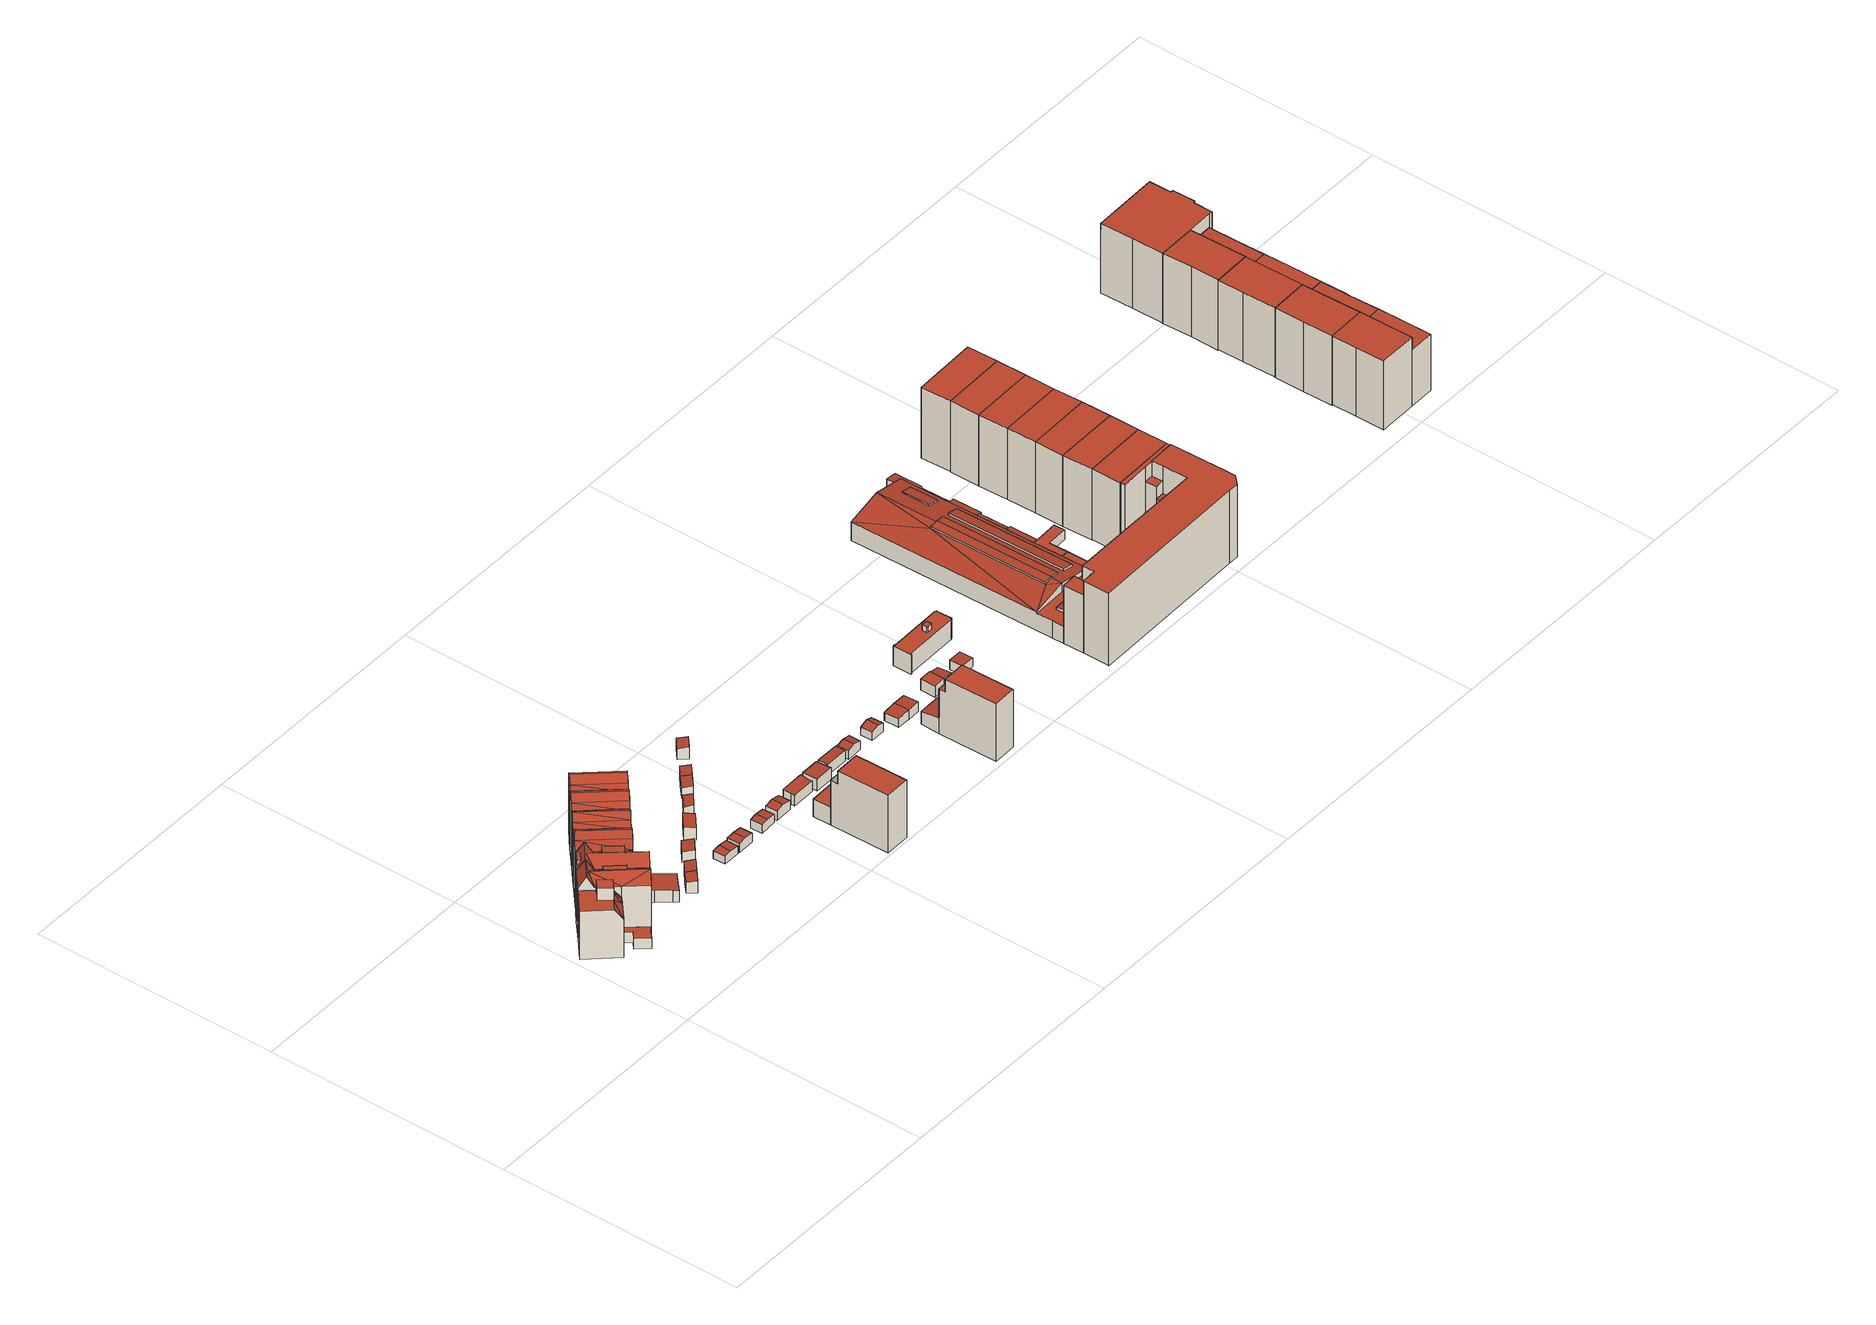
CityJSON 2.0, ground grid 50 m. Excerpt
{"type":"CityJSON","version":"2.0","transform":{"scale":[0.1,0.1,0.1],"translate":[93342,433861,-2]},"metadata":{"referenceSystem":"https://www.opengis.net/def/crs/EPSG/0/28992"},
"CityObjects":{
"building1":{"type":"Building","attributes":{"measuredHeight":13.06,"yearOfConstruction":1927},"address":[{"CountryName":"Nederland","LocalityName":"Rotterdam","ThoroughfareNumber":"180","ThoroughfareName":"Millinxstraat","PostalCode":"3081PZ"}],"geometry":[{"type":"Solid","lod":"2","boundaries":[[[[0,1,2,3,4,5]],[[6,7,8,9]],[[10,11,12]],[[13,14,15]],[[13,10,16]],[[13,15,10]],[[10,15,11]],[[11,17,12]],[[6,9,11,15]],[[18,19,8,7]],[[9,8,19,11]],[[15,18,7,6]],[[4,3,20,21]],[[14,13,5,4,21]],[[13,16,0,5]],[[10,12,2,1]],[[16,10,1,0]],[[2,12,17,20,3]],[[15,14,21,20,17,11,19,18]]]],"semantics":{"surfaces":[{"type":"GroundSurface"},{"type":"RoofSurface"},{"type":"WallSurface"}],"values":[[0,1,1,1,1,1,1,1,2,2,2,2,2,2,2,2,2,2,1]]}}]},
"building2":{"type":"Building","attributes":{"measuredHeight":13.54,"yearOfConstruction":1927},"address":[{"CountryName":"Nederland","LocalityName":"Rotterdam","ThoroughfareNumber":"178-178","ThoroughfareName":"Millinxstraat","PostalCode":"3081PZ"}],"children":["building2-1"]},
"building2-1":{"type":"BuildingPart","parents":["building2"],"geometry":[{"type":"Solid","lod":"2","boundaries":[[[[22,23,24,25]],[[26,27,28,29]],[[30,31,32,33]],[[31,34,35,32]],[[36,30,33,37]],[[25,35,34,22]],[[27,24,23,28]],[[36,29,28,23,22,34,31,30]],[[25,24,27,26,37,33,32,35]],[[37,26,29,36]]]],"semantics":{"surfaces":[{"type":"WallSurface"},{"type":"RoofSurface"},{"type":"GroundSurface"},{"type":"ClosureSurface"}],"values":[[0,0,0,0,0,0,0,1,2,3]]}}]},
"building3":{"type":"Building","children":["building3-1"],"geometry":[{"type":"Solid","lod":"2","boundaries":[[[[38,39,40]],[[41,42,43]],[[43,38,40,41]],[[42,41,40,39]],[[44,45,46,36,37,47]],[[48,49,44,47,50,51]],[[50,52,53,51]],[[46,54,29,36]],[[53,52,26,29,54,55,56]],[[42,44,43]],[[45,42,57]],[[44,49,43]],[[43,49,38]],[[42,45,44]],[[49,39,38]],[[49,57,39]],[[42,39,57]],[[51,53,56,48]],[[54,57,55]],[[45,57,54]],[[45,54,46]],[[49,48,57]],[[57,56,55]],[[48,56,57]],[[26,52,50,47,37]],[[36,29,26,37]]]],"semantics":{"surfaces":[{"type":"WallSurface"},{"type":"RoofSurface"},{"type":"GroundSurface"},{"type":"ClosureSurface"}],"values":[[0,0,0,1,0,0,0,0,0,1,1,1,1,1,1,1,1,1,1,1,1,1,1,1,2,3]]}}]},
"building3-1":{"type":"BuildingInstallation","parents":["building3"],"geometry":[{"type":"MultiSurface","lod":"2","boundaries":[[[38,39,40]],[[41,42,43]],[[43,38,40,41]],[[42,41,40,39]]],"semantics":{"surfaces":[{"type":"WallSurface"},{"type":"RoofSurface"}],"values":[0,0,0,1]}}]},
"building4":{"type":"Building","attributes":{"yearOfConstruction":1927},"address":[{"CountryName":"Nederland","LocalityName":"Rotterdam","ThoroughfareNumber":"176-176","ThoroughfareName":"Millinxstraat","PostalCode":"3081PZ"}],"children":["building4-1"],"geometry":[{"type":"Solid","lod":"2","boundaries":[[[[58,59,60]],[[59,61,62,60]],[[61,63,62]],[[58,63,61,59]],[[64,65,66,67]],[[68,64,67,69,70]],[[71,72,73,74]],[[75,76,77,78,79,80]],[[44,81,78,77]],[[51,82,81,44,49,48]],[[83,71,74]],[[84,82,51,85]],[[68,70,84,85,86,87]],[[72,88,73]],[[75,66,65,76]],[[79,69,67,80]],[[89,49,44,77]],[[90,87,86,48,49,89]],[[64,68,87]],[[65,64,87,90,74,73]],[[83,74,90,89,77,76,65,73,88]],[[83,88,72,71]],[[48,86,85,51],[63,58,60,62]],[[80,67,66,75]],[[70,69,79,78,81,82,84]]]],"semantics":{"surfaces":[{"type":"WallSurface"},{"type":"RoofSurface"},{"type":"GroundSurface"}],"values":[[0,0,0,1,0,0,0,0,0,0,0,0,0,0,0,0,1,1,1,1,1,1,1,1,2]]}}]},
"building4-1":{"type":"BuildingInstallation","parents":["building4"],"geometry":[{"type":"MultiSurface","lod":"2","boundaries":[[[58,63,61,59]],[[58,59,60]],[[59,61,62,60]],[[61,63,62]]],"semantics":{"surfaces":[{"type":"RoofSurface"},{"type":"WallSurface"}],"values":[0,1,1,1]}}]},
"building5":{"type":"Building","attributes":{"measuredHeight":14.38,"yearOfConstruction":1927},"address":[{"CountryName":"Nederland","LocalityName":"Rotterdam","ThoroughfareNumber":"174","ThoroughfareName":"Millinxstraat","PostalCode":"3081PZ"}],"geometry":[{"type":"Solid","lod":"2","boundaries":[[[[91,92,93,94]],[[95,96,97,98]],[[99,100,101,102]],[[98,97,68]],[[68,97,103]],[[102,96,95]],[[102,101,96]],[[96,101,100,93,92,103,97]],[[94,93,100,99]],[[99,102,95,98,68,91,94]],[[68,103,92,91]]]],"semantics":{"surfaces":[{"type":"GroundSurface"},{"type":"RoofSurface"},{"type":"WallSurface"}],"values":[[0,1,1,1,1,1,1,2,2,2,2]]}}]},
"building6":{"type":"Building","attributes":{"yearOfConstruction":2023},"geometry":[{"type":"Solid","lod":"2","boundaries":[[[[104,91,105,106]],[[91,107,108,105]],[[107,109,110,108]],[[109,111,112,110]],[[111,113,114,112]],[[113,115,116,114]],[[115,117,118,116]],[[117,104,106,118]],[[116,118,106,105,108,110,112,114]],[[91,104,117,115,113,111,109,107]]]],"semantics":{"surfaces":[{"type":"WallSurface"},{"type":"RoofSurface"},{"type":"GroundSurface"}],"values":[[0,0,0,0,0,0,0,0,1,2]]}}]},
"building7":{"type":"Building","attributes":{"measuredHeight":14.48,"yearOfConstruction":1927},"address":[{"CountryName":"Nederland","LocalityName":"Rotterdam","ThoroughfareNumber":"172","ThoroughfareName":"Millinxstraat","PostalCode":"3081PZ"}],"geometry":[{"type":"Solid","lod":"2","boundaries":[[[[119,120,121,122]],[[123,124,125,126]],[[126,127,128]],[[126,125,127]],[[128,127,129]],[[129,127,130]],[[129,130,99]],[[99,130,100]],[[125,124,121,120,100,130,127]],[[122,121,124,123]],[[123,126,128,129,99,119,122]],[[99,100,120,119]]]],"semantics":{"surfaces":[{"type":"GroundSurface"},{"type":"RoofSurface"},{"type":"WallSurface"}],"values":[[0,1,1,1,1,1,1,1,2,2,2,2]]}}]},
"building8":{"type":"Building","attributes":{"yearOfConstruction":2023},"geometry":[{"type":"Solid","lod":"2","boundaries":[[[[131,132,133,134]],[[131,134,135,136]],[[133,132,137,138]],[[132,131,136,137]],[[134,133,138,135]],[[135,138,137,136]]]],"semantics":{"surfaces":[{"type":"GroundSurface"},{"type":"WallSurface"},{"type":"RoofSurface"}],"values":[[0,1,1,1,1,2]]}}]},
"building9":{"type":"Building","attributes":{"measuredHeight":14.48,"yearOfConstruction":1927},"address":[{"CountryName":"Nederland","LocalityName":"Rotterdam","ThoroughfareNumber":"170","ThoroughfareName":"Millinxstraat","PostalCode":"3081PZ"}],"geometry":[{"type":"Solid","lod":"2","boundaries":[[[[122,121,139,140]],[[141,142,143,144]],[[145,146,142,141]],[[147,148,146,145]],[[144,143,123]],[[123,143,124]],[[146,148,139,121,124,143,142]],[[140,139,148,147]],[[147,145,141,144,123,122,140]],[[123,124,121,122]]]],"semantics":{"surfaces":[{"type":"GroundSurface"},{"type":"RoofSurface"},{"type":"WallSurface"}],"values":[[0,1,1,1,1,1,2,2,2,2]]}}]},
"building10":{"type":"Building","attributes":{"yearOfConstruction":2023},"geometry":[{"type":"Solid","lod":"2","boundaries":[[[[149,150,132,131]],[[131,132,137,136]],[[150,149,151,152]],[[149,131,136,151]],[[132,150,152,137]],[[152,151,136,137]]]],"semantics":{"surfaces":[{"type":"GroundSurface"},{"type":"WallSurface"},{"type":"RoofSurface"}],"values":[[0,1,1,1,1,2]]}}]},
"building11":{"type":"Building","attributes":{"measuredHeight":14.68,"yearOfConstruction":1927},"address":[{"CountryName":"Nederland","LocalityName":"Rotterdam","ThoroughfareNumber":"168-168","ThoroughfareName":"Millinxstraat","PostalCode":"3081PZ"}],"geometry":[{"type":"Solid","lod":"2","boundaries":[[[[153,154,155,156]],[[157,158,159,160]],[[161,162,158,157]],[[163,164,162,161]],[[160,159,147]],[[147,159,148]],[[162,164,155,154,148,159,158]],[[156,155,164,163]],[[147,153,156,163,161,157,160]],[[147,148,154,153]]]],"semantics":{"surfaces":[{"type":"GroundSurface"},{"type":"RoofSurface"},{"type":"WallSurface"}],"values":[[0,1,1,1,1,1,2,2,2,2]]}}]},
"building12":{"type":"Building","attributes":{"yearOfConstruction":2023},"geometry":[{"type":"Solid","lod":"2","boundaries":[[[[165,166,167,168]],[[165,168,169,170]],[[166,165,170,171]],[[167,166,171,172]],[[168,167,172,169]],[[171,170,169,172]]]],"semantics":{"surfaces":[{"type":"GroundSurface"},{"type":"WallSurface"},{"type":"RoofSurface"}],"values":[[0,1,1,1,1,2]]}}]},
"building13":{"type":"Building","attributes":{"yearOfConstruction":2015},"geometry":[{"type":"Solid","lod":"2","boundaries":[[[[173,174,175,176]],[[174,173,177,178]],[[179,175,174,178,180]],[[176,175,179,181]],[[177,173,176,181,182]],[[180,178,177,182]],[[182,181,179,180]]]],"semantics":{"surfaces":[{"type":"GroundSurface"},{"type":"WallSurface"},{"type":"RoofSurface"}],"values":[[0,1,1,1,1,2,2]]}}]},
"building14":{"type":"Building","attributes":{"yearOfConstruction":2023},"geometry":[{"type":"Solid","lod":"2","boundaries":[[[[183,184,185,186]],[[186,185,187,188]],[[183,186,188,189]],[[185,184,190,187]],[[184,183,189,190]],[[189,188,187,190]]]],"semantics":{"surfaces":[{"type":"GroundSurface"},{"type":"WallSurface"},{"type":"RoofSurface"}],"values":[[0,1,1,1,1,2]]}}]},
"building15":{"type":"Building","attributes":{"yearOfConstruction":2015},"geometry":[{"type":"Solid","lod":"2","boundaries":[[[[191,192,193,194]],[[194,193,195,196]],[[192,191,197,198]],[[197,191,194,196,199]],[[195,193,192,198,200]],[[199,196,195,200]],[[200,198,197,199]]]],"semantics":{"surfaces":[{"type":"GroundSurface"},{"type":"WallSurface"},{"type":"RoofSurface"}],"values":[[0,1,1,1,1,2,2]]}}]},
"building16":{"type":"Building","attributes":{"yearOfConstruction":2023},"geometry":[{"type":"Solid","lod":"2","boundaries":[[[[201,202,203,204]],[[201,204,205,206]],[[202,201,206,207]],[[203,202,207,208]],[[204,203,208,205]],[[206,205,208,207]]]],"semantics":{"surfaces":[{"type":"GroundSurface"},{"type":"WallSurface"},{"type":"RoofSurface"}],"values":[[0,1,1,1,1,2]]}}]},
"building17":{"type":"Building","attributes":{"yearOfConstruction":2015},"geometry":[{"type":"Solid","lod":"2","boundaries":[[[[209,210,211,212]],[[210,209,213,214]],[[212,211,215,216]],[[215,211,210,214,217]],[[213,209,212,216,218]],[[218,216,215,217]],[[217,214,213,218]]]],"semantics":{"surfaces":[{"type":"GroundSurface"},{"type":"WallSurface"},{"type":"RoofSurface"}],"values":[[0,1,1,1,1,2,2]]}}]},
"building18":{"type":"Building","attributes":{"yearOfConstruction":2023},"geometry":[{"type":"Solid","lod":"2","boundaries":[[[[219,220,221,222]],[[220,219,223,224]],[[222,221,225,226]],[[221,220,224,225]],[[219,222,226,223]],[[225,224,223,226]]]],"semantics":{"surfaces":[{"type":"GroundSurface"},{"type":"WallSurface"},{"type":"RoofSurface"}],"values":[[0,1,1,1,1,2]]}}]},
"building19":{"type":"Building","attributes":{"yearOfConstruction":2015},"geometry":[{"type":"Solid","lod":"2","boundaries":[[[[227,228,229,230]],[[231,228,227,232]],[[233,234,229,228,231]],[[235,232,227,230,236]],[[230,229,234,236]],[[234,233,235,236]],[[233,231,232,235]]]],"semantics":{"surfaces":[{"type":"GroundSurface"},{"type":"WallSurface"},{"type":"RoofSurface"}],"values":[[0,1,1,1,1,2,2]]}}]},
"building20":{"type":"Building","attributes":{"yearOfConstruction":1938},"address":[{"CountryName":"Nederland","LocalityName":"Rotterdam","ThoroughfareNumber":"39-39","ThoroughfareName":"Wevershoekstraat","PostalCode":"3081PB"}],"children":["building20-1","building20-2"]},
"building20-1":{"type":"BuildingPart","parents":["building20"],"geometry":[{"type":"Solid","lod":"2","boundaries":[[[[237,238,239,240]],[[241,242,238,237]],[[243,244,245,241,237,240,246]],[[247,246,240,239]],[[248,244,243,249]],[[242,250,248,249,247,239,238]],[[246,247,249,243]],[[244,248,250,245]],[[245,250,242,241]]]],"semantics":{"surfaces":[{"type":"OuterFloorSurface"},{"type":"WallSurface"},{"type":"RoofSurface"},{"type":"GroundSurface"},{"type":"ClosureSurface"}],"values":[[0,1,1,1,1,1,2,3,4]]}}]},
"building20-2":{"type":"BuildingPart","parents":["building20"],"geometry":[{"type":"Solid","lod":"2","boundaries":[[[[250,245,241,242]],[[251,252,253,254]],[[252,250,242,253]],[[245,251,254,241]],[[241,254,253,242]],[[245,250,252,251]]]],"semantics":{"surfaces":[{"type":"ClosureSurface"},{"type":"WallSurface"},{"type":"RoofSurface"},{"type":"GroundSurface"}],"values":[[0,1,1,1,2,3]]}}]},
"building21":{"type":"Building","attributes":{"yearOfConstruction":2023},"geometry":[{"type":"Solid","lod":"2","boundaries":[[[[222,255,256,219]],[[255,222,226,257]],[[222,219,223,226]],[[219,256,258,223]],[[256,255,257,258]],[[258,257,226,223]]]],"semantics":{"surfaces":[{"type":"GroundSurface"},{"type":"WallSurface"},{"type":"RoofSurface"}],"values":[[0,1,1,1,1,2]]}}]},
"building22":{"type":"Building","attributes":{"measuredHeight":2.5,"yearOfConstruction":1938},"geometry":[{"type":"Solid","lod":"2","boundaries":[[[[259,260,261,262,263,264]],[[265,266,267,268,269,270]],[[264,263,269,268]],[[263,262,270,269]],[[265,270,262,261]],[[267,266,260,259]],[[266,265,261,260]],[[259,264,268,267]]]],"semantics":{"surfaces":[{"type":"RoofSurface"},{"type":"GroundSurface"},{"type":"WallSurface"}],"values":[[0,1,2,2,2,2,2,2]]}}]},
"building23":{"type":"Building","attributes":{"yearOfConstruction":2023},"geometry":[{"type":"Solid","lod":"2","boundaries":[[[[271,272,273,274]],[[274,273,275,276]],[[273,272,277,275]],[[271,274,276,278]],[[272,271,278,277]],[[278,276,275,277]]]],"semantics":{"surfaces":[{"type":"GroundSurface"},{"type":"WallSurface"},{"type":"RoofSurface"}],"values":[[0,1,1,1,1,2]]}}]},
"building24":{"type":"Building","attributes":{"yearOfConstruction":2015},"geometry":[{"type":"Solid","lod":"2","boundaries":[[[[279,280,281,282]],[[283,280,279,284]],[[281,280,283,285]],[[282,281,285,286]],[[284,279,282,286]],[[285,283,284,286]]]],"semantics":{"surfaces":[{"type":"GroundSurface"},{"type":"WallSurface"},{"type":"RoofSurface"}],"values":[[0,1,1,1,1,2]]}}]},
"building25":{"type":"Building","attributes":{"measuredHeight":2.33,"yearOfConstruction":1938},"geometry":[{"type":"Solid","lod":"2","boundaries":[[[[287,288,289,290,291]],[[292,293,294,295,296]],[[296,295,291,290]],[[292,296,290,289]],[[293,292,289,288]],[[294,293,288,287]],[[287,291,295,294]]]],"semantics":{"surfaces":[{"type":"RoofSurface"},{"type":"GroundSurface"},{"type":"WallSurface"}],"values":[[0,1,2,2,2,2,2]]}}]},
"building26":{"type":"Building","attributes":{"yearOfConstruction":2015},"geometry":[{"type":"Solid","lod":"2","boundaries":[[[[297,298,299,300]],[[298,297,301,302]],[[303,299,298,302,304]],[[300,299,303,305]],[[301,297,300,305,306]],[[304,302,301,306]],[[306,305,303,304]]]],"semantics":{"surfaces":[{"type":"GroundSurface"},{"type":"WallSurface"},{"type":"RoofSurface"}],"values":[[0,1,1,1,1,2,2]]}}]},
"building27":{"type":"Building","attributes":{"yearOfConstruction":2015},"geometry":[{"type":"Solid","lod":"2","boundaries":[[[[307,308,309,310,311]],[[309,308,312,313]],[[308,307,314,312]],[[315,310,309,313,316]],[[311,310,315,317]],[[314,307,311,317,318]],[[318,317,315,316]],[[314,318,316,313,312]]]],"semantics":{"surfaces":[{"type":"GroundSurface"},{"type":"WallSurface"},{"type":"RoofSurface"}],"values":[[0,1,1,1,1,1,2,2]]}}]},
"building28":{"type":"Building","attributes":{"measuredHeight":2.16,"yearOfConstruction":1938},"geometry":[{"type":"Solid","lod":"2","boundaries":[[[[319,320,321,322]],[[323,324,325,326]],[[326,325,320,319]],[[323,326,319,322]],[[322,321,324,323]],[[321,320,325,324]]]],"semantics":{"surfaces":[{"type":"RoofSurface"},{"type":"GroundSurface"},{"type":"WallSurface"}],"values":[[0,1,2,2,2,2]]}}]},
"building29":{"type":"Building","attributes":{"measuredHeight":12.56,"yearOfConstruction":1938},"address":[{"CountryName":"Nederland","LocalityName":"Rotterdam","ThoroughfareNumber":"27-27","ThoroughfareName":"Wevershoekstraat","PostalCode":"3081PA"}],"geometry":[{"type":"Solid","lod":"2","boundaries":[[[[327,328,329,330,331,332]],[[333,334,335,336]],[[337,338,339,340]],[[336,335,341,342]],[[340,339,334,333]],[[343,344,331,330]],[[327,332,339,338]],[[328,327,338,337]],[[333,336,342,343,330,329,340]],[[329,328,337,340]],[[341,335,334,339,332,331,344]],[[342,341,344,343]]]],"semantics":{"surfaces":[{"type":"GroundSurface"},{"type":"RoofSurface"},{"type":"WallSurface"}],"values":[[0,1,1,2,2,2,2,2,2,2,2,1]]}}]},
"building30":{"type":"Building","attributes":{"measuredHeight":2.19,"yearOfConstruction":1938},"geometry":[{"type":"Solid","lod":"2","boundaries":[[[[345,319,322,346]],[[347,348,349,350]],[[350,349,319,345]],[[347,350,345,346]],[[346,322,348,347]],[[322,319,349,348]]]],"semantics":{"surfaces":[{"type":"RoofSurface"},{"type":"GroundSurface"},{"type":"WallSurface"}],"values":[[0,1,2,2,2,2]]}}]},
"building31":{"type":"Building","attributes":{"measuredHeight":2.44,"yearOfConstruction":1938},"geometry":[{"type":"Solid","lod":"2","boundaries":[[[[351,352,353,354]],[[351,355,356,352]],[[354,353,357,358]],[[355,351,354,358]],[[356,355,358,357]],[[352,356,357,353]]]],"semantics":{"surfaces":[{"type":"WallSurface"},{"type":"GroundSurface"},{"type":"RoofSurface"}],"values":[[0,1,2,0,0,0]]}}]},
"building32":{"type":"Building","attributes":{"measuredHeight":2.31,"yearOfConstruction":1938},"geometry":[{"type":"Solid","lod":"2","boundaries":[[[[359,360,361,362]],[[363,356,355,364]],[[364,355,360,359]],[[363,364,359,362]],[[362,361,356,363]],[[361,360,355,356]]]],"semantics":{"surfaces":[{"type":"RoofSurface"},{"type":"GroundSurface"},{"type":"WallSurface"}],"values":[[0,1,2,2,2,2]]}}]},
"building33":{"type":"Building","attributes":{"measuredHeight":2.13,"yearOfConstruction":1938},"geometry":[{"type":"Solid","lod":"2","boundaries":[[[[365,366,367,368]],[[369,370,371,372]],[[369,372,365,368]],[[368,367,370,369]],[[367,366,371,370]],[[372,371,366,365]]]],"semantics":{"surfaces":[{"type":"RoofSurface"},{"type":"GroundSurface"},{"type":"WallSurface"}],"values":[[0,1,2,2,2,2]]}}]},
"building34":{"type":"Building","attributes":{"yearOfConstruction":2023},"geometry":[{"type":"Solid","lod":"2","boundaries":[[[[373,374,375,376]],[[374,377,378,375]],[[379,380,381,382]],[[380,383,384,381]],[[383,385,386,384]],[[387,388,389,390]],[[391,373,376,392]],[[393,394,395,396]],[[397,398,399,400]],[[401,402,403,404]],[[402,405,406,403]],[[405,407,408,406]],[[407,393,396,408]],[[388,409,410,389]],[[377,411,412,378]],[[411,379,382,412]],[[409,391,392,410]],[[385,387,390,386]],[[394,397,400,395]],[[398,401,404,399]],[[389,410,392,376,375,378,412,382,381,384,386,390],[397,394,393,407,405,402,401,398]],[[403,406,408,396,395,400,399,404]],[[409,388,387,385,383,380,379,411,377,374,373,391]]]],"semantics":{"surfaces":[{"type":"WallSurface"},{"type":"RoofSurface"},{"type":"GroundSurface"}],"values":[[0,0,0,0,0,0,0,0,0,0,0,0,0,0,0,0,0,0,0,0,1,1,2]]}}]},
"building35":{"type":"Building","attributes":{"measuredHeight":2.32,"yearOfConstruction":1938},"geometry":[{"type":"Solid","lod":"2","boundaries":[[[[413,414,415,416,417,418,419]],[[413,419,420,421]],[[414,413,421,422]],[[415,414,422,423]],[[424,425,417,416]],[[423,424,416,415]],[[425,426,418,417]],[[419,418,426,420]],[[421,420,426,425,424,423,422]]]],"semantics":{"surfaces":[{"type":"GroundSurface"},{"type":"WallSurface"},{"type":"RoofSurface"}],"values":[[0,1,1,1,1,1,1,1,2]]}}]},
"building36":{"type":"Building","attributes":{"measuredHeight":2.28,"yearOfConstruction":1938},"geometry":[{"type":"Solid","lod":"2","boundaries":[[[[427,428,429,430,431]],[[432,433,434,435,436]],[[432,436,428,427]],[[433,432,427,431]],[[434,433,431,430]],[[430,429,435,434]],[[429,428,436,435]]]],"semantics":{"surfaces":[{"type":"RoofSurface"},{"type":"GroundSurface"},{"type":"WallSurface"}],"values":[[0,1,2,2,2,2,2]]}}]},
"building37":{"type":"Building","attributes":{"measuredHeight":2.28,"yearOfConstruction":1938},"geometry":[{"type":"Solid","lod":"2","boundaries":[[[[437,438,439,419,418,435,434]],[[419,439,440,420]],[[420,441,418,419]],[[441,429,435,418]],[[437,434,442,443]],[[434,435,429,442]],[[438,437,443,444]],[[444,440,439,438]],[[440,444,443,442,429,441,420]]]],"semantics":{"surfaces":[{"type":"GroundSurface"},{"type":"WallSurface"},{"type":"RoofSurface"}],"values":[[0,1,1,1,1,1,1,1,2]]}}]},
"building38":{"type":"Building","attributes":{"measuredHeight":2.39,"yearOfConstruction":1938},"geometry":[{"type":"Solid","lod":"2","boundaries":[[[[445,446,447,448]],[[449,450,451,452]],[[449,452,445,448]],[[448,447,450,449]],[[447,446,451,450]],[[452,451,446,445]]]],"semantics":{"surfaces":[{"type":"RoofSurface"},{"type":"GroundSurface"},{"type":"WallSurface"}],"values":[[0,1,2,2,2,2]]}}]},
"building39":{"type":"Building","attributes":{"measuredHeight":15.92,"yearOfConstruction":1938},"address":[{"CountryName":"Nederland","LocalityName":"Rotterdam","ThoroughfareNumber":"193-211","ThoroughfareName":"Dordtselaan","PostalCode":"3081BP"}],"children":["building39-1","building39-2","building39-3"]},
"building39-1":{"type":"BuildingPart","parents":["building39"],"geometry":[{"type":"Solid","lod":"2","boundaries":[[[[453,454,455,456,457,458,459,460,461,462,463,464,465,466,436,435,418,417,416,415,467,468,469,470,471,472,473,474,475,476,477,478,479]],[[480,481,482,483,484]],[[485,486,483,482]],[[487,488,489,490]],[[491,492,493,494]],[[495,496,497,498]],[[499,500,501,502]],[[503,504,505,506,507,508,509,510,511,512,513,514,515,516,517,518,519,520,521,522,523]],[[524,525,526,527,528,529,530,531,532,533,534,535,536,537,538],[539,540,541,542],[543,544,545,546]],[[547,548,549,550,551,552,553,554,555,556,557,558,559]],[[560,561,562,563,564,565,566]],[[488,567,568,489]],[[456,455,504,503]],[[503,523,457,456]],[[518,517,460,459]],[[478,477,569,570]],[[453,479,571,572]],[[572,573,454,453]],[[458,480,484,518,459]],[[478,570,574,571,479]],[[454,573,575,504,455]],[[457,523,481,480,458]],[[526,525,576]],[[537,536,577]],[[536,578,577]],[[576,577,579]],[[526,576,579]],[[577,578,579]],[[570,569,557,556]],[[556,555,574,570]],[[522,521,485,482]],[[523,522,482,481]],[[483,486,520,519]],[[484,483,519,518]],[[489,568,576,525]],[[490,489,525,524]],[[524,538,487,490]],[[537,577,567,488]],[[538,537,488,487]],[[493,492,543,546]],[[494,493,546,545]],[[545,544,491,494]],[[544,543,492,491]],[[498,497,575,573]],[[505,496,562,561,506]],[[563,562,496,495]],[[501,500,541,540]],[[542,541,500,499]],[[539,542,499,502]],[[502,501,540,539]],[[527,526,513,512]],[[526,579,514,513]],[[568,567,577,576]],[[528,511,417,418,529]],[[418,435,530,529]],[[435,436,531,530]],[[436,466,532,531]],[[466,465,533,532]],[[465,464,534,533]],[[464,463,535,534]],[[512,511,528,527]],[[469,468,507,560,566]],[[561,560,507,506]],[[564,563,552,551]],[[515,514,579,578,462,461]],[[516,515,461,460,517]],[[462,578,536,535,463]],[[468,467,508,507]],[[467,415,509,508]],[[415,416,510,509]],[[416,417,511,510]],[[470,469,566,565]],[[472,471,550,549]],[[551,550,471,470,565,564]],[[549,548,473,472]],[[547,559,475,474]],[[548,547,474,473]],[[569,477,476,558,557]],[[559,558,476,475]],[[555,554,572,571,574]],[[495,498,553,552,563]],[[572,554,553,498,573]],[[504,575,497,496,505]],[[521,520,486,485]]]],"semantics":{"surfaces":[{"type":"GroundSurface"},{"type":"RoofSurface"},{"type":"ClosureSurface"},{"type":"WallSurface"}],"values":[[0,1,1,1,1,1,1,1,1,1,1,1,2,2,2,2,2,2,2,2,2,2,1,1,1,1,1,1,3,3,3,3,3,3,3,3,3,3,3,3,3,3,3,3,3,3,3,3,3,3,3,3,3,3,3,3,3,3,3,3,3,3,3,3,3,3,3,3,3,3,3,3,3,3,3,3,3,3,3,3,3,3,3,3]]}}]},
"building39-2":{"type":"BuildingPart","parents":["building39"],"geometry":[{"type":"Solid","lod":"2","boundaries":[[[[458,479,478,477,460,459]],[[580,569,570,574,581,582]],[[459,460,517,518]],[[570,569,477,478]],[[583,571,479,458,480]],[[479,571,574,570,478]],[[571,583,581,574]],[[582,484,518,517,580]],[[581,583,480,484,582]],[[517,460,477,569,580]],[[484,480,458,459,518]]]],"semantics":{"surfaces":[{"type":"GroundSurface"},{"type":"RoofSurface"},{"type":"ClosureSurface"},{"type":"WallSurface"}],"values":[[0,1,2,2,2,2,3,3,3,3,2]]}}]},
"building39-3":{"type":"BuildingPart","parents":["building39"],"geometry":[{"type":"Solid","lod":"2","boundaries":[[[[454,453,479,458,457,456,455]],[[572,573,575,584,585,583,571]],[[572,571,479,453]],[[456,457,523,503]],[[453,454,573,572]],[[479,571,583,480,458]],[[575,573,454,455,504]],[[481,523,457,458,480]],[[585,584,503,523,481]],[[481,480,583,585]],[[584,575,504,503]],[[503,504,455,456]]]],"semantics":{"surfaces":[{"type":"GroundSurface"},{"type":"RoofSurface"},{"type":"ClosureSurface"},{"type":"WallSurface"}],"values":[[0,1,2,2,2,2,2,2,3,3,3,2]]}}]},
"building40":{"type":"Building","attributes":{"measuredHeight":2.51,"yearOfConstruction":1938},"geometry":[{"type":"Solid","lod":"2","boundaries":[[[[586,587,588,589,590,591]],[[592,593,466,465,594,595]],[[594,465,587,586]],[[595,594,586,591]],[[592,595,591,590]],[[589,588,466,593]],[[590,589,593,592]],[[588,587,465,466]]]],"semantics":{"surfaces":[{"type":"RoofSurface"},{"type":"GroundSurface"},{"type":"WallSurface"}],"values":[[0,1,2,2,2,2,2,2]]}}]},
"building41":{"type":"Building","attributes":{"measuredHeight":2.44,"yearOfConstruction":1938},"geometry":[{"type":"Solid","lod":"2","boundaries":[[[[596,597,598,599]],[[600,601,602,603]],[[600,603,596,599]],[[599,598,601,600]],[[598,597,602,601]],[[603,602,597,596]]]],"semantics":{"surfaces":[{"type":"RoofSurface"},{"type":"GroundSurface"},{"type":"WallSurface"}],"values":[[0,1,2,2,2,2]]}}]},
"building42":{"type":"Building","attributes":{"measuredHeight":2.92,"yearOfConstruction":1938},"geometry":[{"type":"Solid","lod":"2","boundaries":[[[[604,605,606,607,608]],[[609,610,611,612,613]],[[610,609,606,605]],[[605,604,611,610]],[[608,607,613,612]],[[604,608,612,611]],[[609,613,607,606]]]],"semantics":{"surfaces":[{"type":"RoofSurface"},{"type":"GroundSurface"},{"type":"WallSurface"}],"values":[[0,1,2,2,2,2,2]]}}]},
"building43":{"type":"Building","attributes":{"measuredHeight":15.48,"yearOfConstruction":1938},"address":[{"CountryName":"Nederland","LocalityName":"Rotterdam","ThoroughfareNumber":"191-191","ThoroughfareName":"Dordtselaan","PostalCode":"3081BP"}],"geometry":[{"type":"Solid","lod":"2","boundaries":[[[[614,615,566,565]],[[616,617,618,619]],[[616,619,614,565]],[[566,615,618,617]],[[619,618,615,614]],[[565,566,617,616]]]],"semantics":{"surfaces":[{"type":"RoofSurface"},{"type":"GroundSurface"},{"type":"WallSurface"}],"values":[[0,1,2,2,2,2]]}}]},
"building44":{"type":"Building","attributes":{"measuredHeight":15.55,"yearOfConstruction":1938},"address":[{"CountryName":"Nederland","LocalityName":"Rotterdam","ThoroughfareNumber":"189-189","ThoroughfareName":"Dordtselaan","PostalCode":"3081BP"}],"geometry":[{"type":"Solid","lod":"2","boundaries":[[[[620,621,615,614]],[[622,623,624,625]],[[622,625,620,614]],[[615,621,624,623]],[[625,624,621,620]],[[614,615,623,622]]]],"semantics":{"surfaces":[{"type":"RoofSurface"},{"type":"GroundSurface"},{"type":"WallSurface"}],"values":[[0,1,2,2,2,2]]}}]},
"building45":{"type":"Building","attributes":{"measuredHeight":15.55,"yearOfConstruction":1938},"address":[{"CountryName":"Nederland","LocalityName":"Rotterdam","ThoroughfareNumber":"187-187","ThoroughfareName":"Dordtselaan","PostalCode":"3081BP"}],"geometry":[{"type":"Solid","lod":"2","boundaries":[[[[626,627,621,620]],[[625,624,628,629]],[[625,629,626,620]],[[621,627,628,624]],[[629,628,627,626]],[[620,621,624,625]]]],"semantics":{"surfaces":[{"type":"RoofSurface"},{"type":"GroundSurface"},{"type":"WallSurface"}],"values":[[0,1,2,2,2,2]]}}]},
"building46":{"type":"Building","attributes":{"measuredHeight":15.53,"yearOfConstruction":1938},"address":[{"CountryName":"Nederland","LocalityName":"Rotterdam","ThoroughfareNumber":"185-185","ThoroughfareName":"Dordtselaan","PostalCode":"3081BP"}],"geometry":[{"type":"Solid","lod":"2","boundaries":[[[[630,631,627,626]],[[629,628,632,633]],[[629,633,630,626]],[[627,631,632,628]],[[633,632,631,630]],[[626,627,628,629]]]],"semantics":{"surfaces":[{"type":"RoofSurface"},{"type":"GroundSurface"},{"type":"WallSurface"}],"values":[[0,1,2,2,2,2]]}}]},
"building47":{"type":"Building","attributes":{"measuredHeight":15.56,"yearOfConstruction":1938},"address":[{"CountryName":"Nederland","LocalityName":"Rotterdam","ThoroughfareNumber":"183-183","ThoroughfareName":"Dordtselaan","PostalCode":"3081BN"}],"geometry":[{"type":"Solid","lod":"2","boundaries":[[[[634,635,631,630]],[[633,632,636,637]],[[633,637,634,630]],[[631,635,636,632]],[[637,636,635,634]],[[630,631,632,633]]]],"semantics":{"surfaces":[{"type":"RoofSurface"},{"type":"GroundSurface"},{"type":"WallSurface"}],"values":[[0,1,2,2,2,2]]}}]},
"building48":{"type":"Building","attributes":{"measuredHeight":15.56,"yearOfConstruction":1938},"address":[{"CountryName":"Nederland","LocalityName":"Rotterdam","ThoroughfareNumber":"181-181","ThoroughfareName":"Dordtselaan","PostalCode":"3081BN"}],"geometry":[{"type":"Solid","lod":"2","boundaries":[[[[638,639,635,634]],[[637,636,640,641]],[[637,641,638,634]],[[635,639,640,636]],[[641,640,639,638]],[[634,635,636,637]]]],"semantics":{"surfaces":[{"type":"RoofSurface"},{"type":"GroundSurface"},{"type":"WallSurface"}],"values":[[0,1,2,2,2,2]]}}]},
"building49":{"type":"Building","attributes":{"measuredHeight":15.52,"yearOfConstruction":1938},"address":[{"CountryName":"Nederland","LocalityName":"Rotterdam","ThoroughfareNumber":"179-179","ThoroughfareName":"Dordtselaan","PostalCode":"3081BN"}],"geometry":[{"type":"Solid","lod":"2","boundaries":[[[[642,643,639,638]],[[644,645,646,647]],[[644,647,642,638]],[[639,643,646,645]],[[647,646,643,642]],[[638,639,645,644]]]],"semantics":{"surfaces":[{"type":"RoofSurface"},{"type":"GroundSurface"},{"type":"WallSurface"}],"values":[[0,1,2,2,2,2]]}}]},
"building50":{"type":"Building","attributes":{"measuredHeight":15.09,"yearOfConstruction":1937},"address":[{"CountryName":"Nederland","LocalityName":"Rotterdam","ThoroughfareNumber":"246-248","ThoroughfareName":"Dordtselaan","PostalCode":"3073GW"}],"children":["building50-1","building50-2"]},
"building50-1":{"type":"BuildingPart","parents":["building50"],"geometry":[{"type":"Solid","lod":"2","boundaries":[[[[648,649,650,651,652,653]],[[654,655,656,657,658,659]],[[654,659,652,651]],[[657,656,649,648]],[[656,655,650,649]],[[655,654,651,650]],[[648,653,658,657]],[[653,652,659,658]]]],"semantics":{"surfaces":[{"type":"RoofSurface"},{"type":"GroundSurface"},{"type":"WallSurface"},{"type":"ClosureSurface"}],"values":[[0,1,2,2,2,2,2,3]]}}]},
"building50-2":{"type":"BuildingPart","parents":["building50"],"geometry":[{"type":"Solid","lod":"2","boundaries":[[[[660,661,662,663,664]],[[659,658,665,666,667]],[[653,652,662,661]],[[664,663,667,666]],[[660,664,666,665]],[[662,652,659,667,663]],[[658,653,661,660,665]],[[658,659,652,653]]]],"semantics":{"surfaces":[{"type":"RoofSurface"},{"type":"GroundSurface"},{"type":"WallSurface"},{"type":"ClosureSurface"}],"values":[[0,1,2,2,2,2,2,3]]}}]},
"building51":{"type":"Building","attributes":{"measuredHeight":15.28,"yearOfConstruction":1937},"address":[{"CountryName":"Nederland","LocalityName":"Rotterdam","ThoroughfareNumber":"242-244","ThoroughfareName":"Dordtselaan","PostalCode":"3073GW"}],"children":["building51-1","building51-2","building51-3"]},
"building51-1":{"type":"BuildingPart","attributes":{"measuredHeight":15.28},"parents":["building51"],"geometry":[{"type":"Solid","lod":"2","boundaries":[[[[668,669,670,652]],[[671,672,669,668,673]],[[652,670,674,662]],[[672,671,675,676]],[[671,673,663,675]],[[652,662,663,673,668]],[[670,669,672,676,674]],[[674,676,675,663,662]]]],"semantics":{"surfaces":[{"type":"ClosureSurface"},{"type":"GroundSurface"},{"type":"WallSurface"},{"type":"RoofSurface"}],"values":[[0,1,2,2,2,2,2,3]]}}]},
"building51-2":{"type":"BuildingPart","attributes":{"measuredHeight":12.48},"parents":["building51"],"geometry":[{"type":"Solid","lod":"2","boundaries":[[[[677,678,668,669,679,680]],[[681,682,683,677,680]],[[680,679,684,681]],[[685,683,682,651]],[[679,669,670,684]],[[685,651,652,668,678]],[[651,682,681,684,670,652]],[[678,677,683,685]],[[669,668,652,670]]]],"semantics":{"surfaces":[{"type":"GroundSurface"},{"type":"WallSurface"},{"type":"RoofSurface"},{"type":"ClosureSurface"}],"values":[[0,1,1,1,1,1,2,3,3]]}}]},
"building51-3":{"type":"BuildingPart","attributes":{"measuredHeight":2.78},"parents":["building51"],"geometry":[{"type":"Solid","lod":"2","boundaries":[[[[677,678,685,683]],[[686,678,677,687,688]],[[687,677,683,689]],[[688,687,689,690]],[[686,688,690,691]],[[678,686,691,685]],[[690,689,683,685,691]]]],"semantics":{"surfaces":[{"type":"ClosureSurface"},{"type":"GroundSurface"},{"type":"WallSurface"},{"type":"RoofSurface"}],"values":[[0,1,2,2,2,2,3]]}}]},
"building52":{"type":"Building","attributes":{"measuredHeight":15.11,"yearOfConstruction":1937},"address":[{"CountryName":"Nederland","LocalityName":"Rotterdam","ThoroughfareNumber":"238-240","ThoroughfareName":"Dordtselaan","PostalCode":"3073GV"}],"children":["building52-1","building52-2"]},
"building52-1":{"type":"BuildingPart","parents":["building52"],"geometry":[{"type":"Solid","lod":"2","boundaries":[[[[676,674,692,693,694]],[[695,696,697,698,699]],[[670,700,692,674]],[[694,693,696,695]],[[676,694,695,699]],[[692,700,697,696,693]],[[698,670,674,676,699]],[[698,697,700,670]]]],"semantics":{"surfaces":[{"type":"RoofSurface"},{"type":"GroundSurface"},{"type":"WallSurface"},{"type":"ClosureSurface"}],"values":[[0,1,2,2,2,2,2,3]]}}]},
"building52-2":{"type":"BuildingPart","parents":["building52"],"geometry":[{"type":"Solid","lod":"2","boundaries":[[[[684,701,702,700,670]],[[703,704,705,698,697]],[[684,670,698,705]],[[703,697,700,702]],[[705,704,701,684]],[[704,703,702,701]],[[670,700,697,698]]]],"semantics":{"surfaces":[{"type":"RoofSurface"},{"type":"GroundSurface"},{"type":"WallSurface"},{"type":"ClosureSurface"}],"values":[[0,1,2,2,2,2,3]]}}]},
"building53":{"type":"Building","attributes":{"measuredHeight":15.37,"yearOfConstruction":1937},"address":[{"CountryName":"Nederland","LocalityName":"Rotterdam","ThoroughfareNumber":"234-236","ThoroughfareName":"Dordtselaan","PostalCode":"3073GV"}],"children":["building53-1","building53-2"]},
"building53-1":{"type":"BuildingPart","attributes":{"measuredHeight":15.37},"parents":["building53"],"geometry":[{"type":"Solid","lod":"2","boundaries":[[[[706,707,708,700]],[[709,710,707,706,711]],[[700,708,712,713]],[[710,709,714,715]],[[709,711,716,714]],[[716,711,706,700,713]],[[708,707,710,715,712]],[[712,715,714,716,713]]]],"semantics":{"surfaces":[{"type":"ClosureSurface"},{"type":"GroundSurface"},{"type":"WallSurface"},{"type":"RoofSurface"}],"values":[[0,1,2,2,2,2,2,3]]}}]},
"building53-2":{"type":"BuildingPart","attributes":{"measuredHeight":12.48},"parents":["building53"],"geometry":[{"type":"Solid","lod":"2","boundaries":[[[[707,706,700,708]],[[707,717,718,719,706]],[[706,719,702,700]],[[717,707,708,720]],[[719,718,721,702]],[[718,717,720,721]],[[721,720,708,700,702]]]],"semantics":{"surfaces":[{"type":"ClosureSurface"},{"type":"GroundSurface"},{"type":"WallSurface"},{"type":"RoofSurface"}],"values":[[0,1,2,2,2,2,3]]}}]},
"building54":{"type":"Building","attributes":{"measuredHeight":15.36,"yearOfConstruction":1933},"address":[{"CountryName":"Nederland","LocalityName":"Rotterdam","ThoroughfareNumber":"230-232","ThoroughfareName":"Dordtselaan","PostalCode":"3073GV"}],"geometry":[{"type":"Solid","lod":"2","boundaries":[[[[722,723,724,725,726,727,728]],[[729,730,731,732]],[[733,729,732,734]],[[735,736,737,738]],[[739,735,738,740]],[[737,736,741,725,724,742]],[[743,726,725,741,731,730]],[[715,728,727,744,712]],[[744,727,726,743,733,734]],[[723,722,745,746]],[[722,728,715,745]],[[742,724,723,746,739,740]],[[733,743,730,729]],[[734,732,731,741,736,735,739,746,745,715,712,744]],[[737,742,740,738]]]],"semantics":{"surfaces":[{"type":"GroundSurface"},{"type":"WallSurface"},{"type":"RoofSurface"}],"values":[[0,1,1,1,1,1,1,1,1,1,1,1,2,2,2]]}}]}
},
"vertices":[
[97,217,13],[88,209,13],[58,182,13],[8,237,13],[49,273,13],[98,218,13],[84,226,144],[66,247,144],[49,232,144],[67,211,144],[88,209,97],[67,211,118],[58,182,97],[98,218,98],[88,229,118],[84,226,118],[97,217,97],[47,193,118],[66,247,118],[49,232,118],[8,237,118],[49,273,118],
[100,195,34],[88,209,34],[88,209,11],[100,195,11],[98,218,11],[97,217,11],[97,217,34],[98,218,34],[119,172,34],[107,161,34],[107,161,11],[119,172,11],[88,184,34],[88,184,11],[130,180,34],[130,180,11],
[109,267,128],[101,260,136],[109,267,136],[136,237,136],[128,230,136],[136,237,128],[166,211,124],[145,193,144],[130,180,124],[166,211,11],[94,293,147],[104,282,124],[84,304,11],[84,304,123],[49,273,11],[49,273,123],[98,218,124],[68,252,124],[59,262,147],[75,272,144],
[97,305,136],[93,309,136],[93,309,126],[108,323,136],[108,323,126],[112,318,136],[183,261,123],[180,259,123],[180,259,118],[183,261,118],[184,262,124],[183,261,12],[184,262,12],[145,298,140],[170,269,140],[170,269,124],[145,298,124],[197,239,118],[197,239,123],[181,224,143],[181,224,12],[200,241,12],[200,241,118],[166,211,12],[84,304,12],[134,288,138],[119,334,12],[119,334,123],[129,323,147],[139,312,124],[159,259,138],[111,304,143],[136,309,124],
[184,262,9],[119,334,9],[158,369,9],[222,295,9],[200,276,152],[137,350,152],[125,340,144],[189,266,144],[222,295,127],[158,369,127],[147,359,144],[211,286,144],[119,334,124],
[216,290,9],[184,262,37],[216,290,37],[183,261,9],[183,261,37],[200,241,9],[200,241,36],[207,234,9],[207,234,35],[227,210,9],[227,210,34],[234,202,9],[234,202,33],[267,233,9],[267,233,33],
[222,295,8],[158,369,8],[194,401,8],[259,328,8],[259,328,127],[194,401,127],[185,393,142],[250,320,142],[174,383,152],[238,309,152],[227,300,142],[162,373,142],
[279,225,10],[292,210,10],[271,191,10],[258,206,10],[258,206,33],[279,225,33],[292,210,36],[271,191,36],
[232,435,8],[297,361,8],[276,342,152],[211,416,152],[200,406,143],[266,333,143],[288,353,143],[223,427,143],[297,361,127],[232,435,127],
[301,244,10],[314,229,10],[301,244,33],[314,229,36],
[297,361,6],[232,435,6],[270,467,6],[335,394,6],[313,375,152],[248,449,152],[237,438,141],[302,365,141],[326,386,141],[261,460,141],[335,394,127],[270,467,127],
[318,261,10],[340,281,10],[355,265,10],[332,245,10],[332,245,36],[318,261,33],[340,281,33],[355,265,36],
[391,225,12],[392,200,12],[357,200,12],[356,225,12],[391,225,29],[392,200,29],[357,200,29],[372,200,31],[356,225,29],[372,225,31],
[408,304,10],[379,279,10],[365,295,10],[394,320,10],[365,295,39],[394,320,39],[408,304,36],[379,279,36],
[431,226,11],[432,201,11],[397,200,11],[396,226,11],[397,200,30],[396,226,30],[431,226,30],[432,201,30],[412,226,32],[413,201,32],
[446,339,11],[423,319,11],[411,332,11],[435,353,11],[435,353,33],[446,339,37],[423,319,37],[411,332,33],
[494,227,11],[495,203,11],[460,202,11],[459,226,11],[494,227,29],[495,203,29],[460,202,29],[459,226,29],[475,202,31],[475,227,31],
[485,372,11],[462,351,11],[449,366,11],[472,387,11],[485,372,36],[462,351,36],[449,366,33],[472,387,33],
[502,203,11],[501,227,11],[537,227,11],[538,203,11],[501,227,31],[502,203,31],[519,227,35],[537,227,31],[519,203,35],[538,203,31],
[599,125,110],[548,124,110],[548,109,110],[599,110,110],[599,125,50],[548,124,50],[601,3,138],[601,3,12],[599,125,12],[599,110,138],[548,109,138],[550,2,12],[550,2,138],[548,124,12],
[598,162,12],[547,161,12],[547,161,50],[598,162,50],
[492,404,11],[505,389,11],[492,404,33],[505,389,36],
[598,203,35],[597,211,35],[597,227,37],[548,226,37],[549,210,36],[549,202,35],[597,227,12],[597,211,12],[598,203,12],[549,202,12],[549,210,12],[548,226,12],
[559,438,10],[538,420,10],[525,435,10],[546,454,10],[525,435,33],[546,454,33],[538,420,36],[559,438,36],
[605,198,11],[605,229,11],[642,229,11],[643,198,11],[605,229,35],[605,198,36],[642,229,35],[643,198,37],
[696,209,34],[696,230,33],[649,230,33],[649,212,34],[648,209,34],[649,230,11],[696,230,11],[696,209,11],[648,209,11],[649,212,11],
[735,232,11],[735,208,11],[702,207,11],[702,231,11],[735,232,30],[735,208,30],[702,207,30],[718,208,34],[702,231,30],[718,231,34],
[795,232,11],[795,222,11],[796,207,11],[766,207,11],[765,231,11],[795,222,30],[796,207,30],[795,232,30],[766,207,29],[782,207,34],[765,231,29],[782,231,34],
[847,223,32],[820,223,29],[821,193,30],[848,193,32],[848,193,11],[821,193,11],[820,223,11],[847,223,11],
[850,168,12],[896,168,12],[897,130,12],[899,9,12],[851,8,12],[849,129,12],[897,130,110],[849,129,110],[849,116,110],[897,117,110],[896,168,41],[850,168,40],[849,129,46],[897,130,46],[849,116,138],[897,117,138],[899,9,138],[851,8,138],
[874,224,30],[875,194,31],[875,194,10],[848,193,10],[847,223,10],[874,224,10],
[921,225,11],[921,194,11],[921,194,35],[921,225,35],[946,225,11],[946,195,11],[946,195,35],[946,225,35],
[968,225,30],[946,225,33],[946,195,34],[969,195,32],[969,195,11],[968,225,11],
[1023,221,30],[994,220,32],[995,193,32],[1024,194,30],[1024,194,11],[995,193,11],[994,220,11],[1023,221,11],
[1060,299,11],[1060,300,11],[1060,300,54],[1060,299,54],[1057,302,11],[1057,302,54],[947,300,11],[947,301,11],[947,301,54],[947,300,54],[943,301,11],[943,301,54],[943,263,11],[943,263,54],[945,263,11],[945,265,11],[945,265,54],[945,263,54],[1061,269,11],[1061,269,54],[1006,279,54],[1008,277,54],[1008,277,66],[1006,279,66],[1016,277,54],[1018,279,54],[1018,279,66],[1016,277,66],[1018,287,54],[1016,289,54],[1016,289,66],[1018,287,66],[1007,289,54],[1007,289,66],[1005,287,54],[1005,287,66],[1057,266,11],[1057,266,54],[1039,302,11],[1039,302,54],
[1339,194,12],[1368,195,12],[1369,178,12],[1327,177,12],[1306,176,12],[1304,237,12],[1338,238,12],[1338,238,34],[1339,194,34],[1368,195,33],[1369,178,33],[1327,177,34],[1306,176,35],[1304,237,35],
[1323,356,34],[1301,355,35],[1302,297,35],[1332,298,33],[1331,356,33],[1323,356,12],[1331,356,12],[1332,298,12],[1302,297,12],[1301,355,12],
[1380,300,12],[1381,278,12],[1337,276,12],[1337,276,34],[1304,237,34],[1332,298,34],[1380,300,33],[1381,278,33],
[1322,415,37],[1299,415,38],[1301,355,38],[1323,356,37],[1323,356,14],[1301,355,14],[1299,415,14],[1322,415,14],
[1486,98,12],[1485,150,12],[1467,149,12],[1468,116,12],[1435,116,12],[1195,111,12],[1193,111,12],[1165,110,12],[1165,135,12],[1156,559,12],[1296,563,12],[1296,536,12],[1298,475,12],[1299,415,12],[1407,179,12],[1408,179,12],[1408,180,12],[1538,183,12],[1541,60,12],[1541,39,12],[1524,21,12],[1503,21,12],[1166,14,12],[1166,15,12],[1166,68,12],[1196,69,12],[1195,94,12],[1195,111,53],[1435,116,53],[1435,135,57],[1193,130,57],[1193,111,53],[1435,153,53],[1193,148,53],[1247,434,70],[1231,434,71],[1235,192,71],[1252,192,69],[1286,435,61],[1263,435,66],[1268,191,66],[1291,191,61],[1484,173,138],[1466,172,138],[1467,149,138],[1485,150,138],[1284,533,59],[1262,533,64],[1263,476,64],[1286,476,59],[1468,116,50],[1467,149,50],[1466,172,49],[1409,171,49],[1408,179,49],[1407,179,49],[1369,178,49],[1327,177,49],[1306,176,49],[1306,170,49],[1236,169,49],[1164,167,49],[1165,135,50],[1165,123,50],[1165,110,50],[1193,111,50],[1193,130,50],[1193,148,49],[1435,153,49],[1435,135,50],[1435,116,50],[1252,192,65],[1235,192,69],[1236,169,68],[1306,170,54],[1306,176,54],[1304,237,54],[1302,297,54],[1301,355,54],[1299,415,54],[1298,475,54],[1296,536,54],[1296,563,54],[1228,561,69],[1231,434,68],[1247,434,65],[1286,476,57],[1263,476,61],[1262,533,61],[1284,533,57],[1263,435,62],[1286,435,57],[1291,191,57],[1268,191,62],[1503,21,171],[1524,21,171],[1541,39,171],[1541,60,171],[1538,174,171],[1484,173,171],[1485,150,171],[1486,98,171],[1195,94,171],[1196,69,171],[1166,68,171],[1166,15,171],[1166,14,171],[1408,179,169],[1409,171,169],[1466,172,169],[1484,173,169],[1538,174,169],[1538,183,169],[1408,180,169],[1214,434,70],[1219,191,69],[1166,68,140],[1196,69,140],[1195,94,110],[1486,98,111],[1485,150,111],[1195,94,140],[1467,149,111],[1219,191,65],[1214,434,65],[1156,559,53],[1164,167,53],
[1165,110,140],[1195,111,140],[1193,111,140],[1195,111,111],
[1468,116,111],[1435,116,111],
[1320,475,35],[1298,475,37],[1299,415,37],[1322,415,35],[1329,416,34],[1327,475,34],[1329,416,12],[1322,415,12],[1320,475,12],[1327,475,12],
[1319,536,32],[1296,536,35],[1298,475,35],[1320,475,32],[1320,475,11],[1298,475,11],[1296,536,11],[1319,536,11],
[1296,536,39],[1319,536,36],[1318,592,36],[1295,592,39],[1296,563,39],[1318,592,10],[1319,536,10],[1296,536,10],[1296,563,10],[1295,592,10],
[1537,243,169],[1407,240,169],[1538,183,14],[1408,180,14],[1407,240,14],[1537,243,14],
[1536,303,169],[1405,301,169],[1537,243,13],[1407,240,13],[1405,301,13],[1536,303,13],
[1535,362,169],[1404,359,169],[1404,359,13],[1535,362,13],
[1533,421,169],[1403,418,169],[1403,418,13],[1533,421,13],
[1532,481,169],[1401,478,169],[1401,478,13],[1532,481,13],
[1531,541,169],[1400,538,169],[1400,538,13],[1531,541,13],
[1530,603,169],[1398,599,169],[1531,541,14],[1400,538,14],[1398,599,14],[1530,603,14],
[2070,36,135],[2069,96,135],[2068,144,135],[2068,146,135],[2016,145,135],[2018,35,135],[2068,146,12],[2068,144,12],[2069,96,12],[2070,36,12],[2018,35,12],[2016,145,12],
[1940,34,163],[2018,35,163],[2016,145,163],[1938,143,163],[1939,93,163],[1940,34,12],[1939,93,12],[1938,143,12],
[2016,145,10],[2013,266,10],[2013,266,135],[1937,204,10],[1936,264,10],[1938,143,10],[2013,266,163],[1937,204,163],[1936,264,163],
[2066,205,10],[2068,146,10],[2065,267,10],[2066,216,10],[2066,216,135],[2066,205,135],[2066,205,38],[2065,267,135],[2068,146,38],
[2068,144,10],[2096,204,10],[2098,145,10],[2096,204,38],[2098,145,38],[2068,144,38],
[2011,386,163],[1933,384,163],[1934,332,163],[1934,332,12],[1933,384,12],[2011,386,12],[2013,266,12],[1936,264,12],[2011,386,135],
[2064,334,135],[2062,387,135],[2062,387,12],[2064,334,12],[2065,267,12],
[2011,386,10],[2008,502,10],[2008,502,135],[1933,442,10],[1931,501,10],[1933,384,10],[2008,502,164],[2011,386,164],[1933,442,164],[1931,501,164],[1933,384,164],
[2060,503,10],[2061,445,10],[2062,387,10],[2060,503,135],[2061,445,135],
[1930,566,11],[1928,632,11],[2070,636,11],[2072,570,11],[2072,504,11],[2060,503,11],[1931,501,11],[2068,543,41],[2072,543,41],[2072,543,164],[2068,543,164],[2068,503,41],[2068,503,164],[2066,590,164],[2071,590,164],[2071,590,47],[2066,590,47],[2065,635,164],[2065,635,47],[2072,570,164],[2070,636,47],[2072,504,41],[2060,503,164],[1930,566,164],[1928,632,164]
]}
